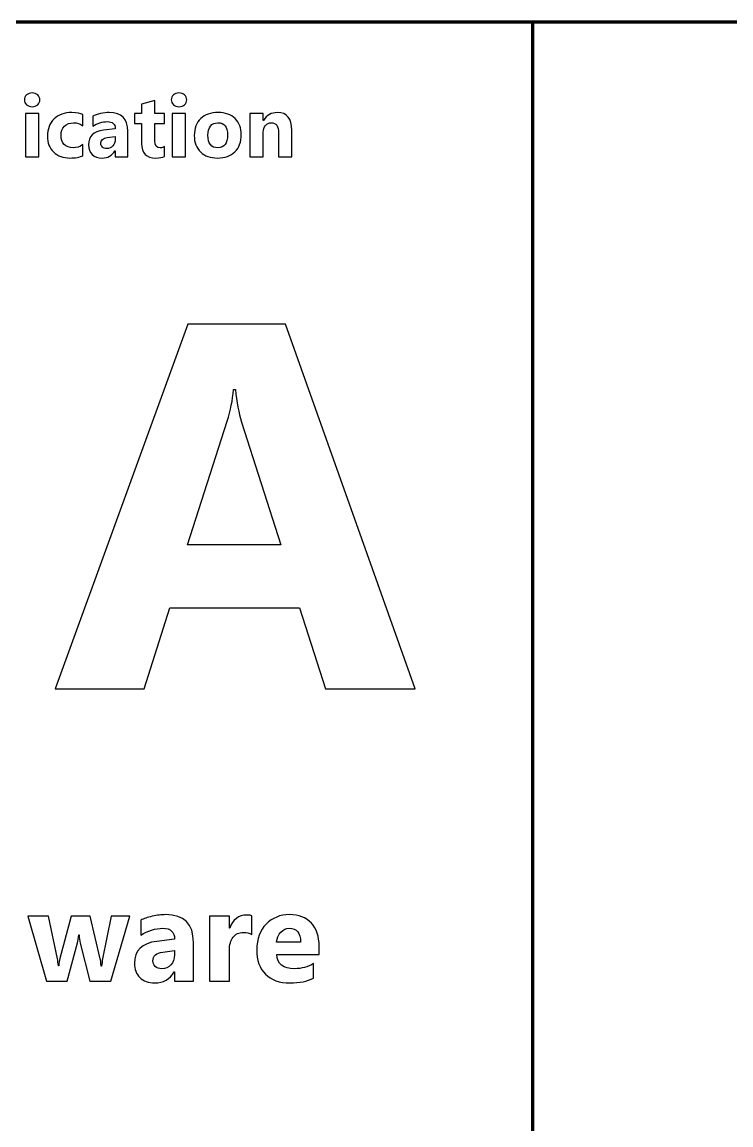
# Model space of a CAD drawing. Header units: centimetres. Extents: x -8 to 8, y -13.2 to 13.9.
# Drawn here: x -4.625 to -2.993, y 5.258 to 7.8 of the extents above; entities that cross this region are included whole.
import ezdxf

# ---------------------------------------------------------------- set-up
doc = ezdxf.new("R2010")
doc.units = ezdxf.units.CM
doc.header["$MEASUREMENT"] = 0
doc.layers.add('Layer 1', color=7, linetype='Continuous')

msp = doc.modelspace()

# ---------------------------------------------------------------- linework, layer by layer
at = {"layer": 'Layer 1', "lineweight": 100}
for points in [[(-5.85, -7.30005), (-5.85, -7.30005), (-5.85, 7.29995), (-5.85, 7.29995), (-5.85, 7.29995), (-5.85, 7.57609), (-5.62614, 7.79995), (-5.35, 7.79995), (-5.35, 7.79995), (-5.35, 7.79995), (5.35, 7.79995), (5.35, 7.79995), (5.35, 7.79995), (5.62614, 7.79995), (5.85, 7.57609), (5.85, 7.29995), (5.85, 7.29995), (5.85, 7.29995), (5.85, -7.30005), (5.85, -7.30005), (5.85, -7.30005), (5.85, -7.57619), (5.62614, -7.80005), (5.35, -7.80005), (5.35, -7.80005), (5.35, -7.80005), (-5.35, -7.80005), (-5.35, -7.80005), (-5.35, -7.80005), (-5.62614, -7.80005), (-5.85, -7.57619), (-5.85, -7.30005)], [(-5.85, -7.30005), (-5.85, -7.30005), (-5.85, 7.29995), (-5.85, 7.29995), (-5.85, 7.29995), (-5.85, 7.57609), (-5.62614, 7.79995), (-5.35, 7.79995), (-5.35, 7.79995), (-5.35, 7.79995), (2.95, 7.79995), (2.95, 7.79995), (2.95, 7.79995), (3.22614, 7.79995), (3.45, 7.57609), (3.45, 7.29995), (3.45, 7.29995), (3.45, 7.29995), (3.45, -7.30005), (3.45, -7.30005), (3.45, -7.30005), (3.45, -7.57619), (3.22614, -7.80005), (2.95, -7.80005), (2.95, -7.80005), (2.95, -7.80005), (-5.35, -7.80005), (-5.35, -7.80005), (-5.35, -7.80005), (-5.62614, -7.80005), (-5.85, -7.57619), (-5.85, -7.30005)]]:
    msp.add_open_spline(points, degree=3, knots=[0, 0, 0, 0, 0.1111111, 0.1111111, 0.1111111, 0.1111111, 0.2222222, 0.2222222, 0.2222222, 0.2222222, 0.3333333, 0.3333333, 0.3333333, 0.3333333, 0.4444444, 0.4444444, 0.4444444, 0.4444444, 0.5555556, 0.5555556, 0.5555556, 0.5555556, 0.6666667, 0.6666667, 0.6666667, 0.6666667, 0.7777778, 0.7777778, 0.7777778, 0.7777778, 1, 1, 1, 1], dxfattribs=at)
msp.add_open_spline([(-3.45, 7.79995), (-3.45, 7.79995), (-3.45, -7.80005), (-3.45, -7.80005)], degree=3, dxfattribs=at)
at = {"layer": 'Layer 1'}
for points, knots in [([(-4.60237, 7.60478), (-4.60757, 7.60478), (-4.61184, 7.60631), (-4.61517, 7.60941), (-4.61517, 7.60941), (-4.61847, 7.61251), (-4.62014, 7.61628), (-4.62014, 7.62078), (-4.62014, 7.62078), (-4.62014, 7.62541), (-4.61847, 7.62918), (-4.61517, 7.63211), (-4.61517, 7.63211), (-4.61184, 7.63505), (-4.60757, 7.63651), (-4.60237, 7.63651), (-4.60237, 7.63651), (-4.59707, 7.63651), (-4.59281, 7.63505), (-4.58948, 7.63211), (-4.58948, 7.63211), (-4.58614, 7.62918), (-4.58451, 7.62541), (-4.58451, 7.62078), (-4.58451, 7.62078), (-4.58451, 7.61615), (-4.58614, 7.61235), (-4.58944, 7.60931), (-4.58944, 7.60931), (-4.59271, 7.60628), (-4.59704, 7.60478), (-4.60237, 7.60478)], [0, 0, 0, 0, 0.1111111, 0.1111111, 0.1111111, 0.1111111, 0.2222222, 0.2222222, 0.2222222, 0.2222222, 0.3333333, 0.3333333, 0.3333333, 0.3333333, 0.4444444, 0.4444444, 0.4444444, 0.4444444, 0.5555556, 0.5555556, 0.5555556, 0.5555556, 0.6666667, 0.6666667, 0.6666667, 0.6666667, 0.7777778, 0.7777778, 0.7777778, 0.7777778, 1, 1, 1, 1]), ([(-4.2641, 7.60478), (-4.2693, 7.60478), (-4.27357, 7.60631), (-4.27687, 7.60941), (-4.27687, 7.60941), (-4.2802, 7.61251), (-4.28187, 7.61628), (-4.28187, 7.62078), (-4.28187, 7.62078), (-4.28187, 7.62541), (-4.2802, 7.62918), (-4.27687, 7.63211), (-4.27687, 7.63211), (-4.27357, 7.63505), (-4.2693, 7.63651), (-4.2641, 7.63651), (-4.2641, 7.63651), (-4.2588, 7.63651), (-4.25454, 7.63505), (-4.25124, 7.63211), (-4.25124, 7.63211), (-4.24797, 7.62918), (-4.2463, 7.62541), (-4.2463, 7.62078), (-4.2463, 7.62078), (-4.2463, 7.61611), (-4.24797, 7.61225), (-4.25124, 7.60925), (-4.25124, 7.60925), (-4.25454, 7.60628), (-4.2588, 7.60478), (-4.2641, 7.60478)], [0, 0, 0, 0, 0.1111111, 0.1111111, 0.1111111, 0.1111111, 0.2222222, 0.2222222, 0.2222222, 0.2222222, 0.3333333, 0.3333333, 0.3333333, 0.3333333, 0.4444444, 0.4444444, 0.4444444, 0.4444444, 0.5555556, 0.5555556, 0.5555556, 0.5555556, 0.6666667, 0.6666667, 0.6666667, 0.6666667, 0.7777778, 0.7777778, 0.7777778, 0.7777778, 1, 1, 1, 1]), ([(-4.2971, 7.49013), (-4.30167, 7.48773), (-4.30854, 7.48653), (-4.3177, 7.48653), (-4.3177, 7.48653), (-4.33943, 7.48653), (-4.35033, 7.49783), (-4.35033, 7.52039), (-4.35033, 7.52039), (-4.35033, 7.52039), (-4.35033, 7.56619), (-4.35033, 7.56619), (-4.35033, 7.56619), (-4.35033, 7.56619), (-4.36653, 7.56619), (-4.36653, 7.56619), (-4.36653, 7.56619), (-4.36653, 7.56619), (-4.36653, 7.58895), (-4.36653, 7.58895), (-4.36653, 7.58895), (-4.36653, 7.58895), (-4.35033, 7.58895), (-4.35033, 7.58895), (-4.35033, 7.58895), (-4.35033, 7.58895), (-4.35033, 7.61051), (-4.35033, 7.61051), (-4.35033, 7.61051), (-4.35033, 7.61051), (-4.31957, 7.61931), (-4.31957, 7.61931), (-4.31957, 7.61931), (-4.31957, 7.61931), (-4.31957, 7.58895), (-4.31957, 7.58895), (-4.31957, 7.58895), (-4.31957, 7.58895), (-4.2971, 7.58895), (-4.2971, 7.58895), (-4.2971, 7.58895), (-4.2971, 7.58895), (-4.2971, 7.56619), (-4.2971, 7.56619), (-4.2971, 7.56619), (-4.2971, 7.56619), (-4.31957, 7.56619), (-4.31957, 7.56619), (-4.31957, 7.56619), (-4.31957, 7.56619), (-4.31957, 7.52576), (-4.31957, 7.52576), (-4.31957, 7.52576), (-4.31957, 7.51536), (-4.31544, 7.51016), (-4.30717, 7.51016), (-4.30717, 7.51016), (-4.3039, 7.51016), (-4.30054, 7.51109), (-4.2971, 7.51299), (-4.2971, 7.51299), (-4.2971, 7.51299), (-4.2971, 7.49013), (-4.2971, 7.49013)], [0, 0, 0, 0, 0.0588235, 0.0588235, 0.0588235, 0.0588235, 0.1176471, 0.1176471, 0.1176471, 0.1176471, 0.1764706, 0.1764706, 0.1764706, 0.1764706, 0.2352941, 0.2352941, 0.2352941, 0.2352941, 0.2941176, 0.2941176, 0.2941176, 0.2941176, 0.3529412, 0.3529412, 0.3529412, 0.3529412, 0.4117647, 0.4117647, 0.4117647, 0.4117647, 0.4705882, 0.4705882, 0.4705882, 0.4705882, 0.5294118, 0.5294118, 0.5294118, 0.5294118, 0.5882353, 0.5882353, 0.5882353, 0.5882353, 0.6470588, 0.6470588, 0.6470588, 0.6470588, 0.7058824, 0.7058824, 0.7058824, 0.7058824, 0.7647059, 0.7647059, 0.7647059, 0.7647059, 0.8235294, 0.8235294, 0.8235294, 0.8235294, 0.8823529, 0.8823529, 0.8823529, 0.8823529, 1, 1, 1, 1]), ([(-4.58714, 7.48896), (-4.58714, 7.48896), (-4.61787, 7.48896), (-4.61787, 7.48896), (-4.61787, 7.48896), (-4.61787, 7.48896), (-4.61787, 7.58895), (-4.61787, 7.58895), (-4.61787, 7.58895), (-4.61787, 7.58895), (-4.58714, 7.58895), (-4.58714, 7.58895), (-4.58714, 7.58895), (-4.58714, 7.58895), (-4.58714, 7.48896), (-4.58714, 7.48896)], [0, 0, 0, 0, 0.2, 0.2, 0.2, 0.2, 0.4, 0.4, 0.4, 0.4, 0.6, 0.6, 0.6, 0.6, 1, 1, 1, 1]), ([(-4.48538, 7.49256), (-4.49235, 7.48853), (-4.50241, 7.48653), (-4.51555, 7.48653), (-4.51555, 7.48653), (-4.53091, 7.48653), (-4.54334, 7.49116), (-4.55284, 7.50049), (-4.55284, 7.50049), (-4.56234, 7.50979), (-4.56711, 7.52179), (-4.56711, 7.53652), (-4.56711, 7.53652), (-4.56711, 7.55352), (-4.56201, 7.56689), (-4.55184, 7.57668), (-4.55184, 7.57668), (-4.54164, 7.58648), (-4.52801, 7.59138), (-4.51095, 7.59138), (-4.51095, 7.59138), (-4.49918, 7.59138), (-4.49065, 7.58982), (-4.48538, 7.58672), (-4.48538, 7.58672), (-4.48538, 7.58672), (-4.48538, 7.56052), (-4.48538, 7.56052), (-4.48538, 7.56052), (-4.49181, 7.56535), (-4.49901, 7.56775), (-4.50695, 7.56775), (-4.50695, 7.56775), (-4.51581, 7.56775), (-4.52281, 7.56519), (-4.52801, 7.55999), (-4.52801, 7.55999), (-4.53318, 7.55482), (-4.53578, 7.54769), (-4.53578, 7.53856), (-4.53578, 7.53856), (-4.53578, 7.52972), (-4.53328, 7.52276), (-4.52834, 7.51772), (-4.52834, 7.51772), (-4.52341, 7.51266), (-4.51658, 7.51016), (-4.50795, 7.51016), (-4.50795, 7.51016), (-4.50025, 7.51016), (-4.49275, 7.51256), (-4.48538, 7.51739), (-4.48538, 7.51739), (-4.48538, 7.51739), (-4.48538, 7.49256), (-4.48538, 7.49256)], [0, 0, 0, 0, 0.0666667, 0.0666667, 0.0666667, 0.0666667, 0.1333333, 0.1333333, 0.1333333, 0.1333333, 0.2, 0.2, 0.2, 0.2, 0.2666667, 0.2666667, 0.2666667, 0.2666667, 0.3333333, 0.3333333, 0.3333333, 0.3333333, 0.4, 0.4, 0.4, 0.4, 0.4666667, 0.4666667, 0.4666667, 0.4666667, 0.5333333, 0.5333333, 0.5333333, 0.5333333, 0.6, 0.6, 0.6, 0.6, 0.6666667, 0.6666667, 0.6666667, 0.6666667, 0.7333333, 0.7333333, 0.7333333, 0.7333333, 0.8, 0.8, 0.8, 0.8, 0.8666667, 0.8666667, 0.8666667, 0.8666667, 1, 1, 1, 1]), ([(-4.38196, 7.48896), (-4.38196, 7.48896), (-4.41116, 7.48896), (-4.41116, 7.48896), (-4.41116, 7.48896), (-4.41116, 7.48896), (-4.41116, 7.50333), (-4.41116, 7.50333), (-4.41116, 7.50333), (-4.41116, 7.50333), (-4.41156, 7.50333), (-4.41156, 7.50333), (-4.41156, 7.50333), (-4.41826, 7.49213), (-4.42819, 7.48653), (-4.44135, 7.48653), (-4.44135, 7.48653), (-4.45105, 7.48653), (-4.45869, 7.48926), (-4.46425, 7.49476), (-4.46425, 7.49476), (-4.46982, 7.50026), (-4.47258, 7.50762), (-4.47258, 7.51679), (-4.47258, 7.51679), (-4.47258, 7.53619), (-4.46109, 7.54739), (-4.43812, 7.55039), (-4.43812, 7.55039), (-4.43812, 7.55039), (-4.41096, 7.55399), (-4.41096, 7.55399), (-4.41096, 7.55399), (-4.41096, 7.56492), (-4.41689, 7.57039), (-4.42875, 7.57039), (-4.42875, 7.57039), (-4.44065, 7.57039), (-4.45199, 7.56685), (-4.46272, 7.55975), (-4.46272, 7.55975), (-4.46272, 7.55975), (-4.46272, 7.58298), (-4.46272, 7.58298), (-4.46272, 7.58298), (-4.45842, 7.58522), (-4.45255, 7.58715), (-4.44509, 7.58885), (-4.44509, 7.58885), (-4.43765, 7.59055), (-4.43085, 7.59138), (-4.42472, 7.59138), (-4.42472, 7.59138), (-4.39622, 7.59138), (-4.38196, 7.57715), (-4.38196, 7.54872), (-4.38196, 7.54872), (-4.38196, 7.54872), (-4.38196, 7.48896), (-4.38196, 7.48896)], [0, 0, 0, 0, 0.0625, 0.0625, 0.0625, 0.0625, 0.125, 0.125, 0.125, 0.125, 0.1875, 0.1875, 0.1875, 0.1875, 0.25, 0.25, 0.25, 0.25, 0.3125, 0.3125, 0.3125, 0.3125, 0.375, 0.375, 0.375, 0.375, 0.4375, 0.4375, 0.4375, 0.4375, 0.5, 0.5, 0.5, 0.5, 0.5625, 0.5625, 0.5625, 0.5625, 0.625, 0.625, 0.625, 0.625, 0.6875, 0.6875, 0.6875, 0.6875, 0.75, 0.75, 0.75, 0.75, 0.8125, 0.8125, 0.8125, 0.8125, 0.875, 0.875, 0.875, 0.875, 1, 1, 1, 1]), ([(-4.24887, 7.48896), (-4.24887, 7.48896), (-4.2797, 7.48896), (-4.2797, 7.48896), (-4.2797, 7.48896), (-4.2797, 7.48896), (-4.2797, 7.58895), (-4.2797, 7.58895), (-4.2797, 7.58895), (-4.2797, 7.58895), (-4.24887, 7.58895), (-4.24887, 7.58895), (-4.24887, 7.58895), (-4.24887, 7.58895), (-4.24887, 7.48896), (-4.24887, 7.48896)], [0, 0, 0, 0, 0.2, 0.2, 0.2, 0.2, 0.4, 0.4, 0.4, 0.4, 0.6, 0.6, 0.6, 0.6, 1, 1, 1, 1]), ([(-4.17524, 7.48653), (-4.19191, 7.48653), (-4.20501, 7.49119), (-4.21454, 7.50053), (-4.21454, 7.50053), (-4.22407, 7.50986), (-4.22884, 7.52256), (-4.22884, 7.53856), (-4.22884, 7.53856), (-4.22884, 7.55509), (-4.2239, 7.56805), (-4.21401, 7.57738), (-4.21401, 7.57738), (-4.20411, 7.58672), (-4.19071, 7.59138), (-4.17388, 7.59138), (-4.17388, 7.59138), (-4.15728, 7.59138), (-4.14425, 7.58672), (-4.13481, 7.57738), (-4.13481, 7.57738), (-4.12538, 7.56805), (-4.12065, 7.55569), (-4.12065, 7.54032), (-4.12065, 7.54032), (-4.12065, 7.52372), (-4.12551, 7.51059), (-4.13525, 7.50096), (-4.13525, 7.50096), (-4.14498, 7.49133), (-4.15831, 7.48653), (-4.17524, 7.48653)], [0, 0, 0, 0, 0.1111111, 0.1111111, 0.1111111, 0.1111111, 0.2222222, 0.2222222, 0.2222222, 0.2222222, 0.3333333, 0.3333333, 0.3333333, 0.3333333, 0.4444444, 0.4444444, 0.4444444, 0.4444444, 0.5555556, 0.5555556, 0.5555556, 0.5555556, 0.6666667, 0.6666667, 0.6666667, 0.6666667, 0.7777778, 0.7777778, 0.7777778, 0.7777778, 1, 1, 1, 1]), ([(-4.00406, 7.48896), (-4.00406, 7.48896), (-4.03483, 7.48896), (-4.03483, 7.48896), (-4.03483, 7.48896), (-4.03483, 7.48896), (-4.03483, 7.54452), (-4.03483, 7.54452), (-4.03483, 7.54452), (-4.03483, 7.56002), (-4.04036, 7.56775), (-4.05143, 7.56775), (-4.05143, 7.56775), (-4.05676, 7.56775), (-4.06116, 7.56572), (-4.06459, 7.56162), (-4.06459, 7.56162), (-4.06806, 7.55752), (-4.06979, 7.55229), (-4.06979, 7.54599), (-4.06979, 7.54599), (-4.06979, 7.54599), (-4.06979, 7.48896), (-4.06979, 7.48896), (-4.06979, 7.48896), (-4.06979, 7.48896), (-4.10062, 7.48896), (-4.10062, 7.48896), (-4.10062, 7.48896), (-4.10062, 7.48896), (-4.10062, 7.58895), (-4.10062, 7.58895), (-4.10062, 7.58895), (-4.10062, 7.58895), (-4.06979, 7.58895), (-4.06979, 7.58895), (-4.06979, 7.58895), (-4.06979, 7.58895), (-4.06979, 7.57312), (-4.06979, 7.57312), (-4.06979, 7.57312), (-4.06979, 7.57312), (-4.06939, 7.57312), (-4.06939, 7.57312), (-4.06939, 7.57312), (-4.06203, 7.58532), (-4.05133, 7.59138), (-4.03726, 7.59138), (-4.03726, 7.59138), (-4.01513, 7.59138), (-4.00406, 7.57765), (-4.00406, 7.55019), (-4.00406, 7.55019), (-4.00406, 7.55019), (-4.00406, 7.48896), (-4.00406, 7.48896)], [0, 0, 0, 0, 0.0666667, 0.0666667, 0.0666667, 0.0666667, 0.1333333, 0.1333333, 0.1333333, 0.1333333, 0.2, 0.2, 0.2, 0.2, 0.2666667, 0.2666667, 0.2666667, 0.2666667, 0.3333333, 0.3333333, 0.3333333, 0.3333333, 0.4, 0.4, 0.4, 0.4, 0.4666667, 0.4666667, 0.4666667, 0.4666667, 0.5333333, 0.5333333, 0.5333333, 0.5333333, 0.6, 0.6, 0.6, 0.6, 0.6666667, 0.6666667, 0.6666667, 0.6666667, 0.7333333, 0.7333333, 0.7333333, 0.7333333, 0.8, 0.8, 0.8, 0.8, 0.8666667, 0.8666667, 0.8666667, 0.8666667, 1, 1, 1, 1]), ([(-4.17444, 7.56775), (-4.18174, 7.56775), (-4.18741, 7.56525), (-4.19144, 7.56025), (-4.19144, 7.56025), (-4.19547, 7.55522), (-4.19751, 7.54812), (-4.19751, 7.53896), (-4.19751, 7.53896), (-4.19751, 7.51976), (-4.18974, 7.51016), (-4.17424, 7.51016), (-4.17424, 7.51016), (-4.15948, 7.51016), (-4.15208, 7.52002), (-4.15208, 7.53972), (-4.15208, 7.53972), (-4.15208, 7.55842), (-4.15954, 7.56775), (-4.17444, 7.56775)], [0, 0, 0, 0, 0.1666667, 0.1666667, 0.1666667, 0.1666667, 0.3333333, 0.3333333, 0.3333333, 0.3333333, 0.5, 0.5, 0.5, 0.5, 0.6666667, 0.6666667, 0.6666667, 0.6666667, 1, 1, 1, 1]), ([(-4.41096, 7.52959), (-4.41096, 7.52959), (-4.41096, 7.53632), (-4.41096, 7.53632), (-4.41096, 7.53632), (-4.41096, 7.53632), (-4.42912, 7.53399), (-4.42912, 7.53399), (-4.42912, 7.53399), (-4.43915, 7.53269), (-4.44415, 7.52816), (-4.44415, 7.52039), (-4.44415, 7.52039), (-4.44415, 7.51689), (-4.44295, 7.51399), (-4.44052, 7.51176), (-4.44052, 7.51176), (-4.43805, 7.50952), (-4.43475, 7.50839), (-4.43059, 7.50839), (-4.43059, 7.50839), (-4.42479, 7.50839), (-4.42009, 7.51039), (-4.41642, 7.51439), (-4.41642, 7.51439), (-4.41279, 7.51839), (-4.41096, 7.52346), (-4.41096, 7.52959)], [0, 0, 0, 0, 0.125, 0.125, 0.125, 0.125, 0.25, 0.25, 0.25, 0.25, 0.375, 0.375, 0.375, 0.375, 0.5, 0.5, 0.5, 0.5, 0.625, 0.625, 0.625, 0.625, 0.75, 0.75, 0.75, 0.75, 1, 1, 1, 1]), ([(-3.7201, 6.26314), (-3.7201, 6.26314), (-3.9263, 6.26314), (-3.9263, 6.26314), (-3.9263, 6.26314), (-3.9263, 6.26314), (-3.9861, 6.45014), (-3.9861, 6.45014), (-3.9861, 6.45014), (-3.9861, 6.45014), (-4.28489, 6.45014), (-4.28489, 6.45014), (-4.28489, 6.45014), (-4.28489, 6.45014), (-4.34409, 6.26314), (-4.34409, 6.26314), (-4.34409, 6.26314), (-4.34409, 6.26314), (-4.54929, 6.26314), (-4.54929, 6.26314), (-4.54929, 6.26314), (-4.54929, 6.26314), (-4.2433, 7.10333), (-4.2433, 7.10333), (-4.2433, 7.10333), (-4.2433, 7.10333), (-4.0189, 7.10333), (-4.0189, 7.10333), (-4.0189, 7.10333), (-4.0189, 7.10333), (-3.7201, 6.26314), (-3.7201, 6.26314)], [0, 0, 0, 0, 0.1111111, 0.1111111, 0.1111111, 0.1111111, 0.2222222, 0.2222222, 0.2222222, 0.2222222, 0.3333333, 0.3333333, 0.3333333, 0.3333333, 0.4444444, 0.4444444, 0.4444444, 0.4444444, 0.5555556, 0.5555556, 0.5555556, 0.5555556, 0.6666667, 0.6666667, 0.6666667, 0.6666667, 0.7777778, 0.7777778, 0.7777778, 0.7777778, 1, 1, 1, 1]), ([(-4.0295, 6.59533), (-4.0295, 6.59533), (-4.1197, 6.87773), (-4.1197, 6.87773), (-4.1197, 6.87773), (-4.1263, 6.89893), (-4.1311, 6.92413), (-4.1339, 6.95333), (-4.1339, 6.95333), (-4.1339, 6.95333), (-4.1385, 6.95333), (-4.1385, 6.95333), (-4.1385, 6.95333), (-4.1405, 6.92873), (-4.1453, 6.90433), (-4.1531, 6.88013), (-4.1531, 6.88013), (-4.1531, 6.88013), (-4.2445, 6.59533), (-4.2445, 6.59533), (-4.2445, 6.59533), (-4.2445, 6.59533), (-4.0295, 6.59533), (-4.0295, 6.59533)], [0, 0, 0, 0, 0.1428571, 0.1428571, 0.1428571, 0.1428571, 0.2857143, 0.2857143, 0.2857143, 0.2857143, 0.4285714, 0.4285714, 0.4285714, 0.4285714, 0.5714286, 0.5714286, 0.5714286, 0.5714286, 0.7142857, 0.7142857, 0.7142857, 0.7142857, 1, 1, 1, 1]), ([(-4.37759, 5.73895), (-4.37759, 5.73895), (-4.42078, 5.58896), (-4.42078, 5.58896), (-4.42078, 5.58896), (-4.42078, 5.58896), (-4.46943, 5.58896), (-4.46943, 5.58896), (-4.46943, 5.58896), (-4.46943, 5.58896), (-4.49153, 5.67685), (-4.49153, 5.67685), (-4.49153, 5.67685), (-4.49298, 5.6827), (-4.49383, 5.6891), (-4.49403, 5.69605), (-4.49403, 5.69605), (-4.49403, 5.69605), (-4.49488, 5.69605), (-4.49488, 5.69605), (-4.49488, 5.69605), (-4.49558, 5.6884), (-4.49653, 5.6822), (-4.49783, 5.67745), (-4.49783, 5.67745), (-4.49783, 5.67745), (-4.52158, 5.58896), (-4.52158, 5.58896), (-4.52158, 5.58896), (-4.52158, 5.58896), (-4.56957, 5.58896), (-4.56957, 5.58896), (-4.56957, 5.58896), (-4.56957, 5.58896), (-4.61192, 5.73895), (-4.61192, 5.73895), (-4.61192, 5.73895), (-4.61192, 5.73895), (-4.56477, 5.73895), (-4.56477, 5.73895), (-4.56477, 5.73895), (-4.56477, 5.73895), (-4.54412, 5.64111), (-4.54412, 5.64111), (-4.54412, 5.64111), (-4.54312, 5.63651), (-4.54237, 5.63096), (-4.54192, 5.62441), (-4.54192, 5.62441), (-4.54192, 5.62441), (-4.54102, 5.62441), (-4.54102, 5.62441), (-4.54102, 5.62441), (-4.54052, 5.63126), (-4.53967, 5.63701), (-4.53838, 5.64171), (-4.53838, 5.64171), (-4.53838, 5.64171), (-4.51263, 5.73895), (-4.51263, 5.73895), (-4.51263, 5.73895), (-4.51263, 5.73895), (-4.46853, 5.73895), (-4.46853, 5.73895), (-4.46853, 5.73895), (-4.46853, 5.73895), (-4.44538, 5.64111), (-4.44538, 5.64111), (-4.44538, 5.64111), (-4.44478, 5.63866), (-4.44413, 5.63301), (-4.44333, 5.62411), (-4.44333, 5.62411), (-4.44333, 5.62411), (-4.44228, 5.62411), (-4.44228, 5.62411), (-4.44228, 5.62411), (-4.44183, 5.62976), (-4.44103, 5.63546), (-4.43998, 5.64111), (-4.43998, 5.64111), (-4.43998, 5.64111), (-4.42048, 5.73895), (-4.42048, 5.73895), (-4.42048, 5.73895), (-4.42048, 5.73895), (-4.37759, 5.73895), (-4.37759, 5.73895)], [0, 0, 0, 0, 0.0434783, 0.0434783, 0.0434783, 0.0434783, 0.0869565, 0.0869565, 0.0869565, 0.0869565, 0.1304348, 0.1304348, 0.1304348, 0.1304348, 0.173913, 0.173913, 0.173913, 0.173913, 0.2173913, 0.2173913, 0.2173913, 0.2173913, 0.2608696, 0.2608696, 0.2608696, 0.2608696, 0.3043478, 0.3043478, 0.3043478, 0.3043478, 0.3478261, 0.3478261, 0.3478261, 0.3478261, 0.3913043, 0.3913043, 0.3913043, 0.3913043, 0.4347826, 0.4347826, 0.4347826, 0.4347826, 0.4782609, 0.4782609, 0.4782609, 0.4782609, 0.5217391, 0.5217391, 0.5217391, 0.5217391, 0.5652174, 0.5652174, 0.5652174, 0.5652174, 0.6086957, 0.6086957, 0.6086957, 0.6086957, 0.6521739, 0.6521739, 0.6521739, 0.6521739, 0.6956522, 0.6956522, 0.6956522, 0.6956522, 0.7391304, 0.7391304, 0.7391304, 0.7391304, 0.7826087, 0.7826087, 0.7826087, 0.7826087, 0.826087, 0.826087, 0.826087, 0.826087, 0.8695652, 0.8695652, 0.8695652, 0.8695652, 0.9130435, 0.9130435, 0.9130435, 0.9130435, 1, 1, 1, 1]), ([(-4.2308, 5.58896), (-4.2308, 5.58896), (-4.2746, 5.58896), (-4.2746, 5.58896), (-4.2746, 5.58896), (-4.2746, 5.58896), (-4.2746, 5.61051), (-4.2746, 5.61051), (-4.2746, 5.61051), (-4.2746, 5.61051), (-4.2752, 5.61051), (-4.2752, 5.61051), (-4.2752, 5.61051), (-4.28525, 5.59371), (-4.30014, 5.58531), (-4.31989, 5.58531), (-4.31989, 5.58531), (-4.33444, 5.58531), (-4.34589, 5.58941), (-4.35424, 5.59766), (-4.35424, 5.59766), (-4.36259, 5.60591), (-4.36674, 5.61696), (-4.36674, 5.63071), (-4.36674, 5.63071), (-4.36674, 5.65981), (-4.34949, 5.6766), (-4.31504, 5.6811), (-4.31504, 5.6811), (-4.31504, 5.6811), (-4.2743, 5.6865), (-4.2743, 5.6865), (-4.2743, 5.6865), (-4.2743, 5.7029), (-4.2832, 5.7111), (-4.30099, 5.7111), (-4.30099, 5.7111), (-4.31884, 5.7111), (-4.33584, 5.7058), (-4.35194, 5.69515), (-4.35194, 5.69515), (-4.35194, 5.69515), (-4.35194, 5.73), (-4.35194, 5.73), (-4.35194, 5.73), (-4.34549, 5.73335), (-4.33669, 5.73625), (-4.32549, 5.7388), (-4.32549, 5.7388), (-4.31434, 5.74135), (-4.30414, 5.7426), (-4.29495, 5.7426), (-4.29495, 5.7426), (-4.2522, 5.7426), (-4.2308, 5.72125), (-4.2308, 5.6786), (-4.2308, 5.6786), (-4.2308, 5.6786), (-4.2308, 5.58896), (-4.2308, 5.58896)], [0, 0, 0, 0, 0.0625, 0.0625, 0.0625, 0.0625, 0.125, 0.125, 0.125, 0.125, 0.1875, 0.1875, 0.1875, 0.1875, 0.25, 0.25, 0.25, 0.25, 0.3125, 0.3125, 0.3125, 0.3125, 0.375, 0.375, 0.375, 0.375, 0.4375, 0.4375, 0.4375, 0.4375, 0.5, 0.5, 0.5, 0.5, 0.5625, 0.5625, 0.5625, 0.5625, 0.625, 0.625, 0.625, 0.625, 0.6875, 0.6875, 0.6875, 0.6875, 0.75, 0.75, 0.75, 0.75, 0.8125, 0.8125, 0.8125, 0.8125, 0.875, 0.875, 0.875, 0.875, 1, 1, 1, 1]), ([(-4.09631, 5.6972), (-4.10191, 5.70025), (-4.10841, 5.70175), (-4.11581, 5.70175), (-4.11581, 5.70175), (-4.12586, 5.70175), (-4.13371, 5.69805), (-4.1394, 5.6907), (-4.1394, 5.6907), (-4.14505, 5.6833), (-4.1479, 5.6733), (-4.1479, 5.66061), (-4.1479, 5.66061), (-4.1479, 5.66061), (-4.1479, 5.58896), (-4.1479, 5.58896), (-4.1479, 5.58896), (-4.1479, 5.58896), (-4.19415, 5.58896), (-4.19415, 5.58896), (-4.19415, 5.58896), (-4.19415, 5.58896), (-4.19415, 5.73895), (-4.19415, 5.73895), (-4.19415, 5.73895), (-4.19415, 5.73895), (-4.1479, 5.73895), (-4.1479, 5.73895), (-4.1479, 5.73895), (-4.1479, 5.73895), (-4.1479, 5.7111), (-4.1479, 5.7111), (-4.1479, 5.7111), (-4.1479, 5.7111), (-4.1473, 5.7111), (-4.1473, 5.7111), (-4.1473, 5.7111), (-4.13995, 5.73145), (-4.12681, 5.7416), (-4.10776, 5.7416), (-4.10776, 5.7416), (-4.10286, 5.7416), (-4.09906, 5.741), (-4.09631, 5.73985), (-4.09631, 5.73985), (-4.09631, 5.73985), (-4.09631, 5.6972), (-4.09631, 5.6972)], [0, 0, 0, 0, 0.0769231, 0.0769231, 0.0769231, 0.0769231, 0.1538462, 0.1538462, 0.1538462, 0.1538462, 0.2307692, 0.2307692, 0.2307692, 0.2307692, 0.3076923, 0.3076923, 0.3076923, 0.3076923, 0.3846154, 0.3846154, 0.3846154, 0.3846154, 0.4615385, 0.4615385, 0.4615385, 0.4615385, 0.5384615, 0.5384615, 0.5384615, 0.5384615, 0.6153846, 0.6153846, 0.6153846, 0.6153846, 0.6923077, 0.6923077, 0.6923077, 0.6923077, 0.7692308, 0.7692308, 0.7692308, 0.7692308, 0.8461538, 0.8461538, 0.8461538, 0.8461538, 1, 1, 1, 1]), ([(-3.94122, 5.65076), (-3.94122, 5.65076), (-4.03906, 5.65076), (-4.03906, 5.65076), (-4.03906, 5.65076), (-4.03751, 5.62901), (-4.02376, 5.61811), (-3.99792, 5.61811), (-3.99792, 5.61811), (-3.98142, 5.61811), (-3.96692, 5.62201), (-3.95442, 5.62981), (-3.95442, 5.62981), (-3.95442, 5.62981), (-3.95442, 5.59641), (-3.95442, 5.59641), (-3.95442, 5.59641), (-3.96827, 5.58901), (-3.98627, 5.58531), (-4.00847, 5.58531), (-4.00847, 5.58531), (-4.03266, 5.58531), (-4.05146, 5.59201), (-4.06486, 5.60546), (-4.06486, 5.60546), (-4.07821, 5.61886), (-4.08491, 5.63761), (-4.08491, 5.66161), (-4.08491, 5.66161), (-4.08491, 5.6865), (-4.07771, 5.70625), (-4.06321, 5.7208), (-4.06321, 5.7208), (-4.04876, 5.73535), (-4.03101, 5.7426), (-4.00992, 5.7426), (-4.00992, 5.7426), (-3.98807, 5.7426), (-3.97112, 5.7361), (-3.95917, 5.72315), (-3.95917, 5.72315), (-3.94722, 5.71015), (-3.94122, 5.6925), (-3.94122, 5.67025), (-3.94122, 5.67025), (-3.94122, 5.67025), (-3.94122, 5.65076), (-3.94122, 5.65076)], [0, 0, 0, 0, 0.0769231, 0.0769231, 0.0769231, 0.0769231, 0.1538462, 0.1538462, 0.1538462, 0.1538462, 0.2307692, 0.2307692, 0.2307692, 0.2307692, 0.3076923, 0.3076923, 0.3076923, 0.3076923, 0.3846154, 0.3846154, 0.3846154, 0.3846154, 0.4615385, 0.4615385, 0.4615385, 0.4615385, 0.5384615, 0.5384615, 0.5384615, 0.5384615, 0.6153846, 0.6153846, 0.6153846, 0.6153846, 0.6923077, 0.6923077, 0.6923077, 0.6923077, 0.7692308, 0.7692308, 0.7692308, 0.7692308, 0.8461538, 0.8461538, 0.8461538, 0.8461538, 1, 1, 1, 1]), ([(-3.98412, 5.6792), (-3.98412, 5.70065), (-3.99282, 5.7114), (-4.01022, 5.7114), (-4.01022, 5.7114), (-4.01762, 5.7114), (-4.02406, 5.70835), (-4.02946, 5.7022), (-4.02946, 5.7022), (-4.03491, 5.69605), (-4.03816, 5.68835), (-4.03936, 5.6792), (-4.03936, 5.6792), (-4.03936, 5.6792), (-3.98412, 5.6792), (-3.98412, 5.6792)], [0, 0, 0, 0, 0.2, 0.2, 0.2, 0.2, 0.4, 0.4, 0.4, 0.4, 0.6, 0.6, 0.6, 0.6, 1, 1, 1, 1]), ([(-4.2743, 5.64991), (-4.2743, 5.64991), (-4.2743, 5.66001), (-4.2743, 5.66001), (-4.2743, 5.66001), (-4.2743, 5.66001), (-4.30154, 5.65651), (-4.30154, 5.65651), (-4.30154, 5.65651), (-4.31659, 5.65456), (-4.32409, 5.64776), (-4.32409, 5.63611), (-4.32409, 5.63611), (-4.32409, 5.63086), (-4.32229, 5.62651), (-4.31864, 5.62316), (-4.31864, 5.62316), (-4.31494, 5.61981), (-4.30999, 5.61811), (-4.30374, 5.61811), (-4.30374, 5.61811), (-4.29505, 5.61811), (-4.288, 5.62111), (-4.2825, 5.62711), (-4.2825, 5.62711), (-4.27705, 5.63311), (-4.2743, 5.64071), (-4.2743, 5.64991)], [0, 0, 0, 0, 0.125, 0.125, 0.125, 0.125, 0.25, 0.25, 0.25, 0.25, 0.375, 0.375, 0.375, 0.375, 0.5, 0.5, 0.5, 0.5, 0.625, 0.625, 0.625, 0.625, 0.75, 0.75, 0.75, 0.75, 1, 1, 1, 1])]:
    msp.add_open_spline(points, degree=3, knots=knots, dxfattribs=at)

doc.saveas('drawing.dxf')
